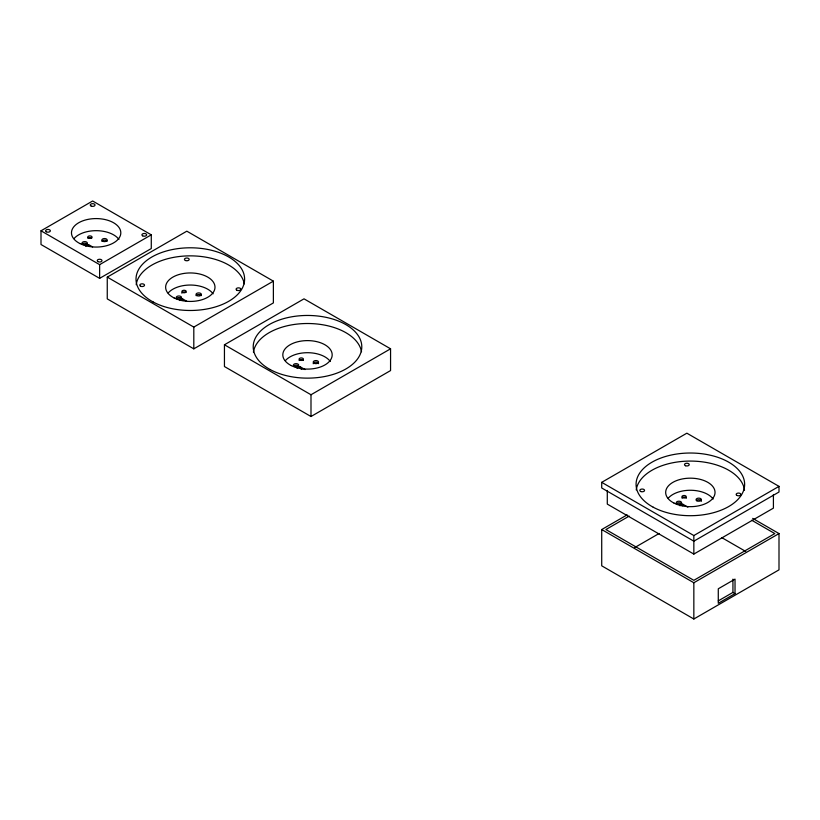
<?xml version="1.0" encoding="UTF-8"?>
<svg xmlns="http://www.w3.org/2000/svg" width="820" height="820" viewBox="0 0 820 820"><rect width="100%" height="100%" fill="white"/><g stroke="black" fill="none" stroke-linecap="round" stroke-linejoin="round"><path stroke-width="1.23" d="M41 230.809L92.65 200.992L151.28 234.838L151.28 248.542L99.63 278.359L41 244.514L41 230.809L99.63 264.655L151.28 234.838M85.649 246.133L88.437 244.524L92.629 246.943M107.256 277.119L186.827 231.178L273.378 281.147L273.378 302.918L193.807 348.848L107.256 298.88L107.256 277.119L193.807 327.088L273.378 281.147M179.826 300.51L182.614 298.9L186.806 301.319M224.444 344.779L304.015 298.839L390.566 348.808L390.566 370.568L310.995 416.509L224.444 366.54L224.444 344.779L310.995 394.748L390.566 348.808M297.004 368.17L299.802 366.55L305.04 369.574M601.716 482.344L686.863 433.185L779 486.373L779 492.02L693.843 541.179L601.716 487.982L601.716 482.344L693.843 535.542L779 486.373M752.678 518.383L779 533.574L779 569.849L693.843 619.008L601.716 565.82L601.716 529.546L627.146 514.868M629.196 516.098L605.898 529.546L693.843 580.324L774.808 533.574L751.725 520.249M679.862 505.735L682.65 504.126L687.888 507.139M634.741 547.555L659.136 533.471M607.292 490.462L607.292 504.105L693.843 554.074L773.414 508.133L773.414 494.501M601.716 529.546L693.843 582.743L779 533.574M718.279 600.875L732.936 592.409L735.027 593.618L735.027 579.115L718.279 588.791L718.279 603.294L735.027 593.618M721.825 537.643L745.708 551.429M301.893 369.379L299.802 368.17L299.802 366.55M732.936 579.115L732.936 592.409M693.843 535.542L693.843 554.074M693.843 582.743L693.843 619.008M682.65 504.126L682.65 505.735M310.995 394.748L310.995 416.509M193.807 327.088L193.807 348.848M182.614 298.9L182.614 300.51M99.63 264.655L99.63 278.359M88.437 244.524L88.437 246.133M285.36 360.656A24.682 14.247 0 0 1 308.289 352.702A24.682 14.247 0 0 1 330.296 361.487M313.219 363.752A2.665 1.537 0 0 1 315.833 362.173A2.665 1.537 0 0 1 318.549 363.68M293.744 366.017A2.665 1.537 0 0 1 296.748 365.3A2.665 1.537 0 0 1 298.716 366.786M299.136 360.534A2.173 1.25 0 0 1 301.145 359.549A2.173 1.25 0 0 1 303.318 360.41M253.421 352.098A54.294 31.344 0 0 1 307.223 323.51A54.294 31.344 0 0 1 361.528 351.77M73.995 238.62A24.682 14.247 0 0 1 96.934 230.676A24.682 14.247 0 0 1 118.931 239.45M101.936 241.316A2.665 1.537 0 0 1 104.468 240.147A2.665 1.537 0 0 1 107.082 241.254M82.379 243.981A2.665 1.537 0 0 1 85.382 243.273A2.665 1.537 0 0 1 87.361 244.76M87.965 238.2A2.173 1.25 0 0 1 91.717 238.087M168.172 292.996A24.682 14.247 0 0 1 191.111 285.042A24.682 14.247 0 0 1 213.108 293.827M196.113 295.692A2.665 1.537 0 0 1 198.645 294.523A2.665 1.537 0 0 1 201.259 295.63M176.29 298.726A2.665 1.537 0 0 1 178.862 297.588A2.665 1.537 0 0 1 181.445 298.726M181.897 293.201A2.173 1.25 0 0 1 183.403 291.951A2.173 1.25 0 0 1 185.894 292.463M136.202 284.694A54.294 31.344 0 0 1 189.594 255.86A54.294 31.344 0 0 1 244.298 283.863M668.218 498.222A24.682 14.247 0 0 1 691.147 490.268A24.682 14.247 0 0 1 713.154 499.052M696.405 500.538A2.665 1.537 0 0 1 699.378 499.79A2.665 1.537 0 0 1 701.407 501.256M676.336 503.952A2.665 1.537 0 0 1 678.909 502.814A2.665 1.537 0 0 1 681.481 503.952M681.984 498.099A2.173 1.25 0 0 1 684.28 497.115A2.173 1.25 0 0 1 686.278 498.304M636.238 489.919A54.294 31.344 0 0 1 690.645 461.076A54.294 31.344 0 0 1 744.519 490.247M291.243 365.577A24.682 14.247 0 0 0 331.71 357.622A24.682 14.247 0 0 0 299.556 341.366A24.682 14.247 0 0 0 291.243 365.577M294.718 366.509A2.665 1.537 0 0 0 298.716 365.177A2.665 1.537 0 0 0 294.718 363.844A2.665 1.537 0 0 0 294.718 366.509M314.039 363.209A2.665 1.537 0 0 0 318.478 362.471A2.665 1.537 0 0 0 315.146 360.626A2.665 1.537 0 0 0 314.039 363.209M299.802 360.113A2.173 1.25 0 0 0 303.38 359.447A2.173 1.25 0 0 0 300.591 357.991A2.173 1.25 0 0 0 299.802 360.113M79.888 243.54A24.682 14.247 0 0 0 120.345 235.596A24.682 14.247 0 0 0 88.191 219.34A24.682 14.247 0 0 0 79.888 243.54M82.81 244.227A2.665 1.537 0 0 0 87.268 243.54A2.665 1.537 0 0 0 83.999 241.654A2.665 1.537 0 0 0 82.81 244.227M102.674 241.183A2.665 1.537 0 0 0 107.112 240.445A2.665 1.537 0 0 0 103.781 238.599A2.665 1.537 0 0 0 102.674 241.183M91.307 206.148A2.368 1.363 0 0 0 95.017 205.123A2.368 1.363 0 0 0 91.625 203.79A2.368 1.363 0 0 0 91.307 206.148M46.309 231.773A2.368 1.363 0 0 0 50.266 231.168A2.368 1.363 0 0 0 47.365 229.487A2.368 1.363 0 0 0 46.309 231.773M142.67 235.832A2.368 1.363 0 0 0 146.606 235.155A2.368 1.363 0 0 0 143.623 233.526A2.368 1.363 0 0 0 142.67 235.832M97.959 261.6A2.368 1.363 0 0 0 101.916 260.986A2.368 1.363 0 0 0 99.015 259.304A2.368 1.363 0 0 0 97.959 261.6M88.437 238.087A2.173 1.25 0 0 0 92.014 237.421A2.173 1.25 0 0 0 89.226 235.965A2.173 1.25 0 0 0 88.437 238.087M270.046 369.482A54.294 31.344 0 0 0 360.267 354.178A54.294 31.344 0 0 0 292.197 316.725A54.294 31.344 0 0 0 270.046 369.482M174.065 297.916A24.682 14.247 0 0 0 214.522 289.962A24.682 14.247 0 0 0 182.368 273.706A24.682 14.247 0 0 0 174.065 297.916M176.987 298.603A2.665 1.537 0 0 0 181.445 297.916A2.665 1.537 0 0 0 178.176 296.03A2.665 1.537 0 0 0 176.987 298.603M196.851 295.559A2.665 1.537 0 0 0 201.289 294.81A2.665 1.537 0 0 0 197.958 292.965A2.665 1.537 0 0 0 196.851 295.559M185.484 260.524A2.368 1.363 0 0 0 189.184 259.499A2.368 1.363 0 0 0 185.802 258.156A2.368 1.363 0 0 0 185.484 260.524M140.476 286.149A2.368 1.363 0 0 0 144.443 285.534A2.368 1.363 0 0 0 141.542 283.863A2.368 1.363 0 0 0 140.476 286.149M236.847 290.208A2.368 1.363 0 0 0 240.783 289.532A2.368 1.363 0 0 0 237.8 287.902A2.368 1.363 0 0 0 236.847 290.208M182.614 292.463A2.173 1.25 0 0 0 186.191 291.797A2.173 1.25 0 0 0 183.403 290.331A2.173 1.25 0 0 0 182.614 292.463M153.176 302.006A54.294 31.344 0 0 0 243.181 286.272A54.294 31.344 0 0 0 174.588 249.136A54.294 31.344 0 0 0 153.176 302.006M674.101 503.142A24.682 14.247 0 0 0 714.568 495.188A24.682 14.247 0 0 0 682.404 478.931A24.682 14.247 0 0 0 674.101 503.142M677.023 503.828A2.665 1.537 0 0 0 681.481 503.131A2.665 1.537 0 0 0 678.212 501.256A2.665 1.537 0 0 0 677.023 503.828M696.887 500.784A2.665 1.537 0 0 0 701.325 500.036A2.665 1.537 0 0 0 697.994 498.191A2.665 1.537 0 0 0 696.887 500.784M685.53 465.739A2.368 1.363 0 0 0 689.23 464.725A2.368 1.363 0 0 0 685.848 463.382A2.368 1.363 0 0 0 685.53 465.739M641.014 491.59A2.368 1.363 0 0 0 644.561 490.401A2.368 1.363 0 0 0 641.014 489.222A2.368 1.363 0 0 0 641.014 491.59M736.893 495.423A2.368 1.363 0 0 0 740.819 494.757A2.368 1.363 0 0 0 737.846 493.127A2.368 1.363 0 0 0 736.893 495.423M682.65 497.678A2.173 1.25 0 0 0 686.227 497.012A2.173 1.25 0 0 0 683.439 495.557A2.173 1.25 0 0 0 682.65 497.678M653.222 507.221A54.294 31.344 0 0 0 743.217 491.498A54.294 31.344 0 0 0 674.624 454.362A54.294 31.344 0 0 0 653.222 507.221"/></g></svg>
